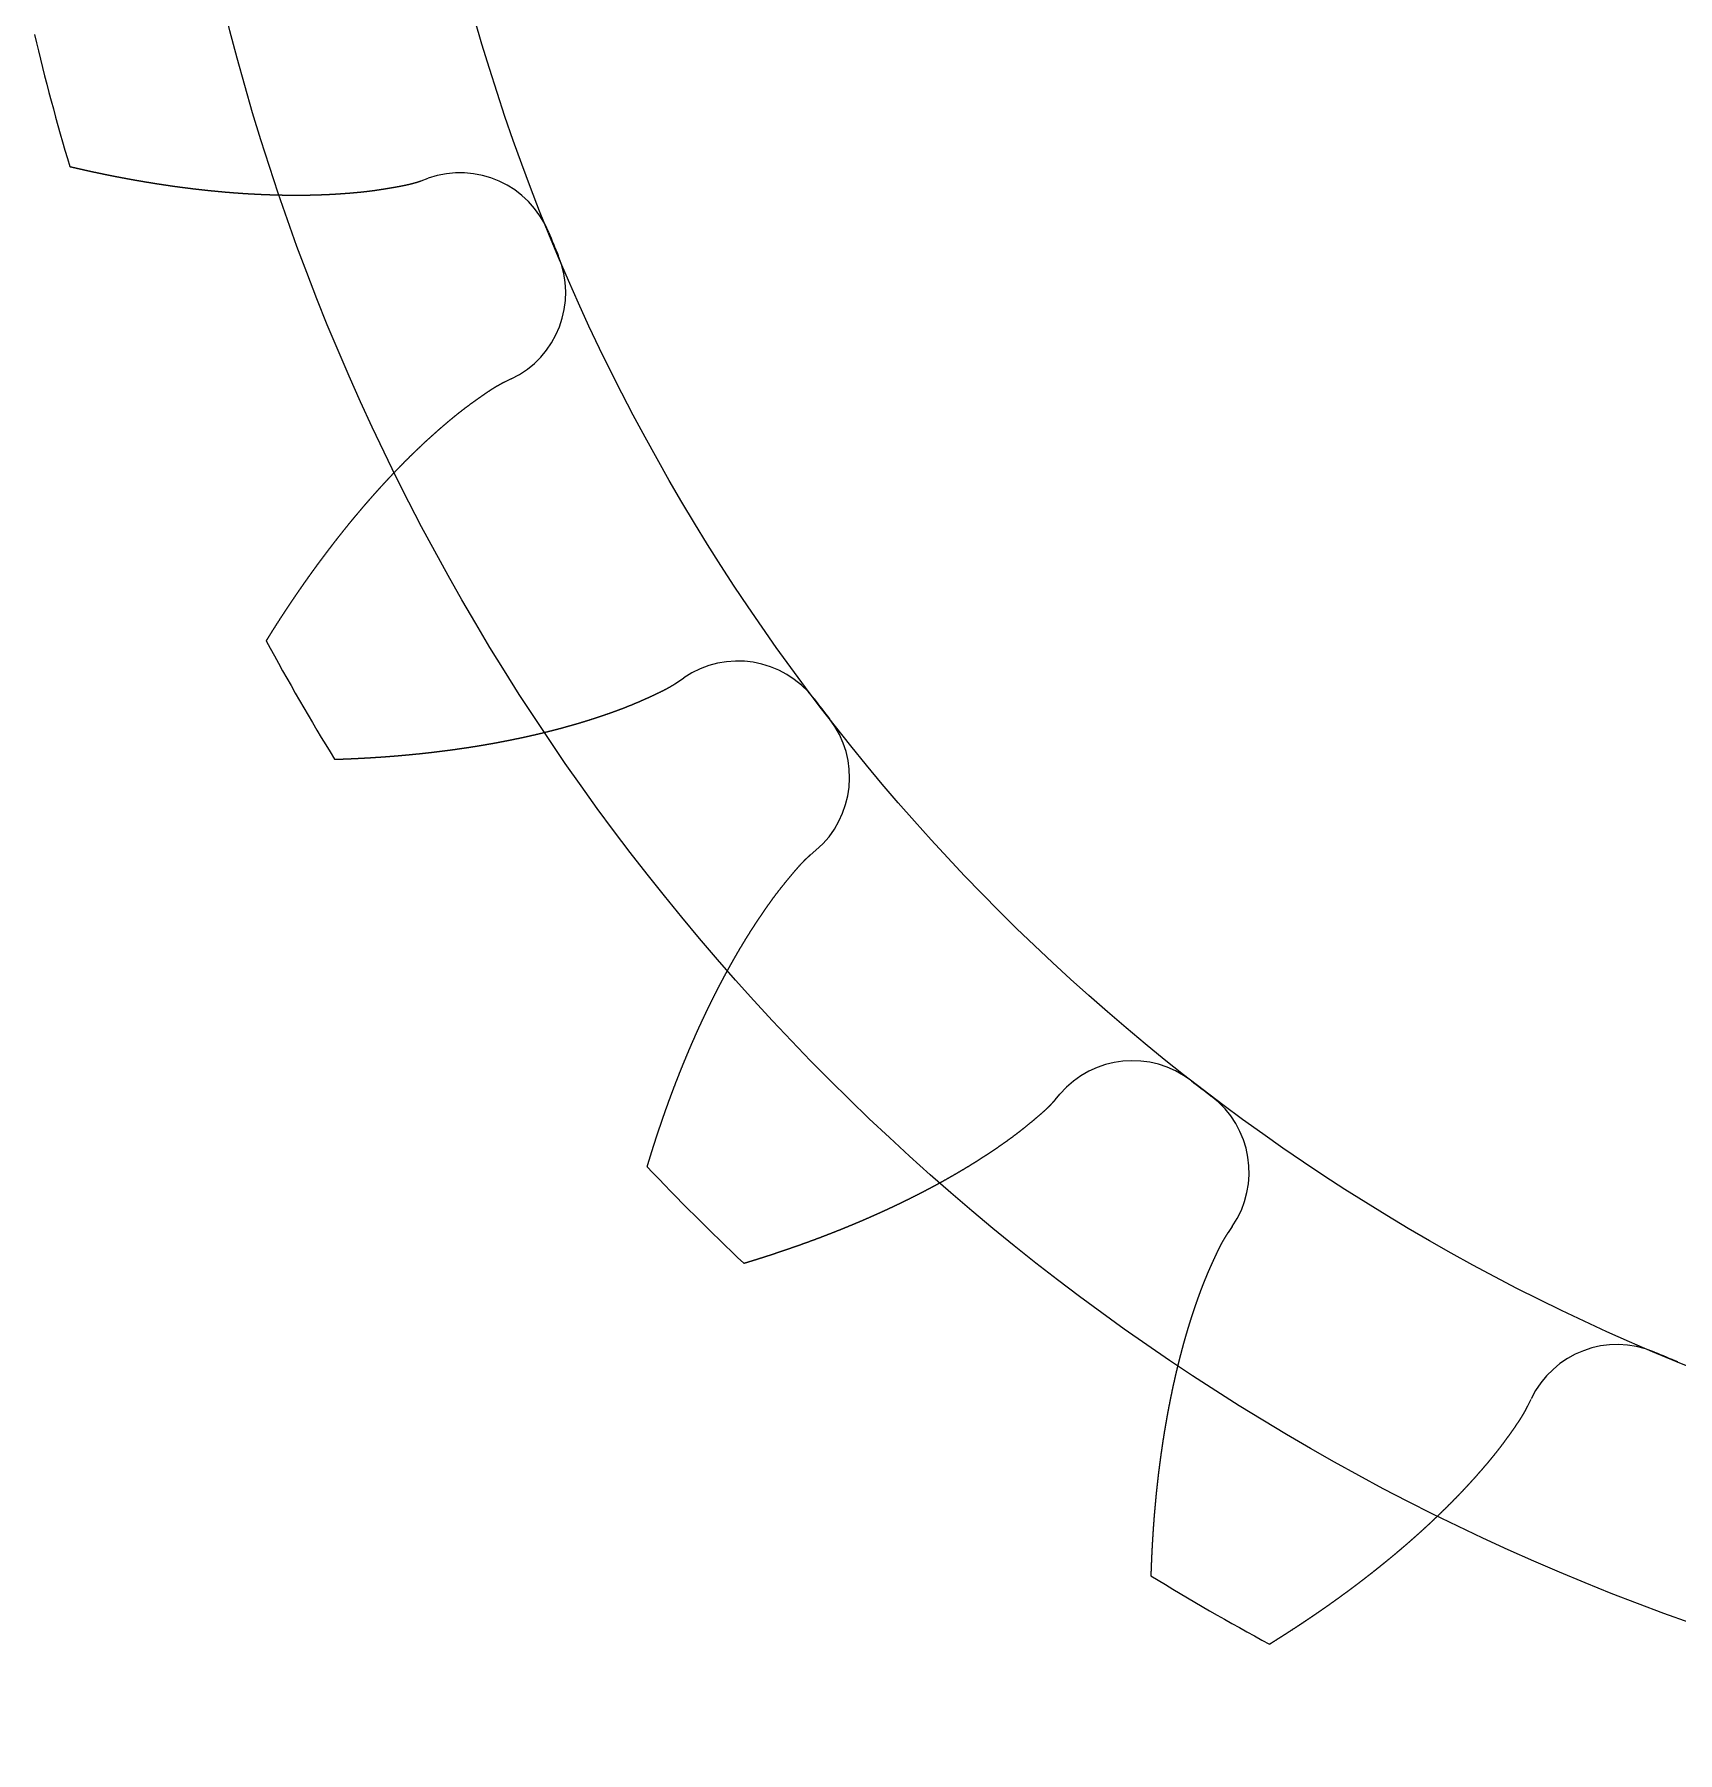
# Model space of a CAD drawing. Header units: millimetres. Extents: x -13 to 13, y -13 to 13.
# Drawn here: x -12.64 to -4.05, y -12 to -3.02 of the extents above; entities that cross this region are included whole.
import ezdxf

# ---------------------------------------------------------------- set-up
doc = ezdxf.new("R2010")
doc.units = ezdxf.units.MM
doc.header["$MEASUREMENT"] = 0
for name, color, linetype in [('aasdasdasd v1_Sketch1', 7, 'Continuous'), ('Spur Gear (24 teeth)_Sketch1', 7, 'Continuous'), ('Spur Gear (24 teeth)_Sketch3', 7, 'Continuous')]:
    doc.layers.add(name, color=color, linetype=linetype)

# ---------------------------------------------------------------- blocks, each defined once
blk = doc.blocks.new('SpurGear(24teeth)')
at = {"layer": 'Spur Gear (24 teeth)_Sketch1'}
blk.add_circle((0, 0), 1.07492, dxfattribs=at)
at = {"layer": 'Spur Gear (24 teeth)_Sketch3'}
blk.add_circle((0, 0), 1.2, dxfattribs=at)
blk = doc.blocks.new('engrenagemv1')
blk.add_blockref('SpurGear(24teeth)', (0, 0))

msp = doc.modelspace()

# ---------------------------------------------------------------- linework, layer by layer
at = {"layer": 'aasdasdasd v1_Sketch1'}
for p, q in [((-10.6227, -3.7834, 12.7), (-10.5859, -3.7704, 12.7)), ((-10.6227, -3.7834, 12.7), (-10.5859, -3.7704, 12.7)), ((-10.1514, -4.8193, 12.7), (-10.1866, -4.8361, 12.7)), ((-10.1514, -4.8193, 12.7), (-10.1866, -4.8361, 12.7)), ((-9.2815, -6.4038, 12.7), (-9.2494, -6.3817, 12.7)), ((-9.2815, -6.4038, 12.7), (-9.2494, -6.3817, 12.7)), ((-8.5582, -7.2825, 12.7), (-8.5878, -7.3078, 12.7)), ((-8.5582, -7.2825, 12.7), (-8.5878, -7.3078, 12.7)), ((-7.3078, -8.5878, 12.7), (-7.2825, -8.5582, 12.7)), ((-7.3078, -8.5878, 12.7), (-7.2825, -8.5582, 12.7)), ((-6.3817, -9.2494, 12.7), (-6.4038, -9.2815, 12.7)), ((-6.3817, -9.2494, 12.7), (-6.4038, -9.2815, 12.7)), ((-4.8361, -10.1866, 12.7), (-4.8193, -10.1514, 12.7)), ((-4.8361, -10.1866, 12.7), (-4.8193, -10.1514, 12.7))]:
    msp.add_line(p, q, dxfattribs=at)
for centre, radius, start, end in [((0, 0, 12.7), 13, 193.42315, 196.57685), ((0, 0, 12.7), 13, 193.42315, 196.57685), ((-10.4189, -4.2416, 12.7), 0.5, 22.15175, 109.5186), ((-10.4189, -4.2416, 12.7), 0.5, 22.15175, 109.5186), ((0, 0, 12.7), 10.7492, 202.15175, 202.84825), ((0, 0, 12.7), 10.7492, 202.15175, 202.84825), ((-10.3665, -4.368, 12.7), 0.5, 295.4814, 22.84825), ((-10.3665, -4.368, 12.7), 0.5, 295.4814, 22.84825), ((0, 0, 12.7), 13, 208.42315, 211.57685), ((0, 0, 12.7), 13, 208.42315, 211.57685), ((-8.966, -6.7937, 12.7), 0.5, 37.15175, 124.5186), ((-8.966, -6.7937, 12.7), 0.5, 37.15175, 124.5186), ((0, 0, 12.7), 10.7492, 217.15175, 217.84825), ((0, 0, 12.7), 10.7492, 217.15175, 217.84825), ((-8.8828, -6.9022, 12.7), 0.5, 310.4814, 37.84825), ((-8.8828, -6.9022, 12.7), 0.5, 310.4814, 37.84825), ((-6.9022, -8.8828, 12.7), 0.5, 52.15175, 139.5186), ((-6.9022, -8.8828, 12.7), 0.5, 52.15175, 139.5186), ((0, 0, 12.7), 10.7492, 232.15175, 232.84825), ((0, 0, 12.7), 10.7492, 232.15175, 232.84825), ((-6.7937, -8.966, 12.7), 0.5, 325.4814, 52.84825), ((-6.7937, -8.966, 12.7), 0.5, 325.4814, 52.84825), ((0, 0, 12.7), 13, 223.42315, 226.57685), ((0, 0, 12.7), 13, 223.42315, 226.57685), ((-4.368, -10.3665, 12.7), 0.5, 67.15175, 154.5186), ((-4.368, -10.3665, 12.7), 0.5, 67.15175, 154.5186), ((0, 0, 12.7), 10.7492, 247.15175, 247.84825), ((0, 0, 12.7), 10.7492, 247.15175, 247.84825), ((0, 0, 12.7), 13, 238.42315, 241.57685), ((0, 0, 12.7), 13, 238.42315, 241.57685)]:
    msp.add_arc(centre, radius, start, end, dxfattribs=at)
for points in [[(-12.4597, -3.7089, 12.7), (-12.4543, -3.7102, 12.7), (-12.4434, -3.7127, 12.7), (-12.4271, -3.7165, 12.7), (-12.4053, -3.7215, 12.7), (-12.3782, -3.7276, 12.7), (-12.351, -3.7336, 12.7), (-12.3239, -3.7394, 12.7), (-12.2968, -3.7451, 12.7), (-12.2696, -3.7507, 12.7), (-12.2426, -3.7561, 12.7), (-12.2155, -3.7614, 12.7), (-12.1884, -3.7666, 12.7), (-12.1614, -3.7717, 12.7), (-12.1343, -3.7766, 12.7), (-12.1073, -3.7814, 12.7), (-12.0803, -3.786, 12.7), (-12.0533, -3.7905, 12.7), (-12.0264, -3.7949, 12.7), (-11.9994, -3.7992, 12.7), (-11.9725, -3.8033, 12.7), (-11.9456, -3.8072, 12.7), (-11.9187, -3.8111, 12.7), (-11.8919, -3.8147, 12.7), (-11.865, -3.8183, 12.7), (-11.8382, -3.8217, 12.7), (-11.8114, -3.825, 12.7), (-11.7846, -3.8281, 12.7), (-11.7579, -3.831, 12.7), (-11.7312, -3.8339, 12.7), (-11.7045, -3.8365, 12.7), (-11.6778, -3.8391, 12.7), (-11.6512, -3.8415, 12.7), (-11.6246, -3.8437, 12.7), (-11.598, -3.8458, 12.7), (-11.5714, -3.8477, 12.7), (-11.5449, -3.8495, 12.7), (-11.5184, -3.8511, 12.7), (-11.492, -3.8525, 12.7), (-11.4656, -3.8538, 12.7), (-11.4392, -3.855, 12.7), (-11.4128, -3.8559, 12.7), (-11.3865, -3.8567, 12.7), (-11.3602, -3.8574, 12.7), (-11.334, -3.8578, 12.7), (-11.3078, -3.8581, 12.7), (-11.2816, -3.8583, 12.7), (-11.2555, -3.8582, 12.7), (-11.2294, -3.858, 12.7), (-11.2034, -3.8576, 12.7), (-11.1774, -3.857, 12.7), (-11.1514, -3.8562, 12.7), (-11.1256, -3.8552, 12.7), (-11.0997, -3.854, 12.7), (-11.0739, -3.8526, 12.7), (-11.0482, -3.851, 12.7), (-11.0225, -3.8492, 12.7), (-10.9969, -3.8473, 12.7), (-10.9713, -3.8451, 12.7), (-10.9458, -3.8427, 12.7), (-10.9204, -3.8401, 12.7), (-10.895, -3.8371, 12.7), (-10.8698, -3.8339, 12.7), (-10.8446, -3.8302, 12.7), (-10.8195, -3.8264, 12.7), (-10.7945, -3.8223, 12.7), (-10.7695, -3.818, 12.7), (-10.7446, -3.8136, 12.7), (-10.7198, -3.809, 12.7), (-10.6951, -3.8039, 12.7), (-10.6706, -3.7981, 12.7), (-10.6513, -3.7928, 12.7), (-10.6369, -3.7883, 12.7), (-10.6274, -3.7851, 12.7), (-10.6227, -3.7834, 12.7)], [(-12.4597, -3.7089, 12.7), (-12.4543, -3.7102, 12.7), (-12.4434, -3.7127, 12.7), (-12.4271, -3.7165, 12.7), (-12.4053, -3.7215, 12.7), (-12.3782, -3.7276, 12.7), (-12.351, -3.7336, 12.7), (-12.3239, -3.7394, 12.7), (-12.2968, -3.7451, 12.7), (-12.2696, -3.7507, 12.7), (-12.2426, -3.7561, 12.7), (-12.2155, -3.7614, 12.7), (-12.1884, -3.7666, 12.7), (-12.1614, -3.7717, 12.7), (-12.1343, -3.7766, 12.7), (-12.1073, -3.7814, 12.7), (-12.0803, -3.786, 12.7), (-12.0533, -3.7905, 12.7), (-12.0264, -3.7949, 12.7), (-11.9994, -3.7992, 12.7), (-11.9725, -3.8033, 12.7), (-11.9456, -3.8072, 12.7), (-11.9187, -3.8111, 12.7), (-11.8919, -3.8147, 12.7), (-11.865, -3.8183, 12.7), (-11.8382, -3.8217, 12.7), (-11.8114, -3.825, 12.7), (-11.7846, -3.8281, 12.7), (-11.7579, -3.831, 12.7), (-11.7312, -3.8339, 12.7), (-11.7045, -3.8365, 12.7), (-11.6778, -3.8391, 12.7), (-11.6512, -3.8415, 12.7), (-11.6246, -3.8437, 12.7), (-11.598, -3.8458, 12.7), (-11.5714, -3.8477, 12.7), (-11.5449, -3.8495, 12.7), (-11.5184, -3.8511, 12.7), (-11.492, -3.8525, 12.7), (-11.4656, -3.8538, 12.7), (-11.4392, -3.855, 12.7), (-11.4128, -3.8559, 12.7), (-11.3865, -3.8567, 12.7), (-11.3602, -3.8574, 12.7), (-11.334, -3.8578, 12.7), (-11.3078, -3.8581, 12.7), (-11.2816, -3.8583, 12.7), (-11.2555, -3.8582, 12.7), (-11.2294, -3.858, 12.7), (-11.2034, -3.8576, 12.7), (-11.1774, -3.857, 12.7), (-11.1514, -3.8562, 12.7), (-11.1256, -3.8552, 12.7), (-11.0997, -3.854, 12.7), (-11.0739, -3.8526, 12.7), (-11.0482, -3.851, 12.7), (-11.0225, -3.8492, 12.7), (-10.9969, -3.8473, 12.7), (-10.9713, -3.8451, 12.7), (-10.9458, -3.8427, 12.7), (-10.9204, -3.8401, 12.7), (-10.895, -3.8371, 12.7), (-10.8698, -3.8339, 12.7), (-10.8446, -3.8302, 12.7), (-10.8195, -3.8264, 12.7), (-10.7945, -3.8223, 12.7), (-10.7695, -3.818, 12.7), (-10.7446, -3.8136, 12.7), (-10.7198, -3.809, 12.7), (-10.6951, -3.8039, 12.7), (-10.6706, -3.7981, 12.7), (-10.6513, -3.7928, 12.7), (-10.6369, -3.7883, 12.7), (-10.6274, -3.7851, 12.7), (-10.6227, -3.7834, 12.7)], [(-10.1866, -4.8361, 12.7), (-10.1912, -4.8383, 12.7), (-10.2002, -4.8427, 12.7), (-10.2135, -4.8497, 12.7), (-10.231, -4.8596, 12.7), (-10.2523, -4.8728, 12.7), (-10.2734, -4.8867, 12.7), (-10.2942, -4.901, 12.7), (-10.315, -4.9155, 12.7), (-10.3356, -4.9301, 12.7), (-10.3562, -4.9449, 12.7), (-10.3767, -4.9599, 12.7), (-10.397, -4.9751, 12.7), (-10.4172, -4.9907, 12.7), (-10.4372, -5.0065, 12.7), (-10.4571, -5.0226, 12.7), (-10.4768, -5.039, 12.7), (-10.4964, -5.0555, 12.7), (-10.5159, -5.0723, 12.7), (-10.5353, -5.0892, 12.7), (-10.5547, -5.1063, 12.7), (-10.5739, -5.1235, 12.7), (-10.593, -5.1409, 12.7), (-10.612, -5.1585, 12.7), (-10.6309, -5.1763, 12.7), (-10.6497, -5.1942, 12.7), (-10.6684, -5.2124, 12.7), (-10.687, -5.2307, 12.7), (-10.7055, -5.2491, 12.7), (-10.7239, -5.2677, 12.7), (-10.7422, -5.2864, 12.7), (-10.7605, -5.3053, 12.7), (-10.7786, -5.3243, 12.7), (-10.7966, -5.3435, 12.7), (-10.8146, -5.3628, 12.7), (-10.8324, -5.3823, 12.7), (-10.8502, -5.4019, 12.7), (-10.8679, -5.4216, 12.7), (-10.8855, -5.4415, 12.7), (-10.903, -5.4615, 12.7), (-10.9204, -5.4817, 12.7), (-10.9377, -5.5019, 12.7), (-10.955, -5.5223, 12.7), (-10.9721, -5.5428, 12.7), (-10.9892, -5.5635, 12.7), (-11.0062, -5.5842, 12.7), (-11.023, -5.6051, 12.7), (-11.0399, -5.6261, 12.7), (-11.0566, -5.6473, 12.7), (-11.0732, -5.6685, 12.7), (-11.0898, -5.6899, 12.7), (-11.1062, -5.7114, 12.7), (-11.1226, -5.733, 12.7), (-11.1389, -5.7547, 12.7), (-11.1552, -5.7765, 12.7), (-11.1713, -5.7985, 12.7), (-11.1873, -5.8205, 12.7), (-11.2033, -5.8427, 12.7), (-11.2192, -5.8649, 12.7), (-11.235, -5.8873, 12.7), (-11.2507, -5.9098, 12.7), (-11.2664, -5.9324, 12.7), (-11.2819, -5.9551, 12.7), (-11.2974, -5.9779, 12.7), (-11.3128, -6.0008, 12.7), (-11.3281, -6.0238, 12.7), (-11.3433, -6.0469, 12.7), (-11.3585, -6.0701, 12.7), (-11.3735, -6.0935, 12.7), (-11.3885, -6.1169, 12.7), (-11.4034, -6.1404, 12.7), (-11.4153, -6.1593, 12.7), (-11.4241, -6.1735, 12.7), (-11.43, -6.183, 12.7), (-11.4329, -6.1877, 12.7)], [(-10.1866, -4.8361, 12.7), (-10.1912, -4.8383, 12.7), (-10.2002, -4.8427, 12.7), (-10.2135, -4.8497, 12.7), (-10.231, -4.8596, 12.7), (-10.2523, -4.8728, 12.7), (-10.2734, -4.8867, 12.7), (-10.2942, -4.901, 12.7), (-10.315, -4.9155, 12.7), (-10.3356, -4.9301, 12.7), (-10.3562, -4.9449, 12.7), (-10.3767, -4.9599, 12.7), (-10.397, -4.9751, 12.7), (-10.4172, -4.9907, 12.7), (-10.4372, -5.0065, 12.7), (-10.4571, -5.0226, 12.7), (-10.4768, -5.039, 12.7), (-10.4964, -5.0555, 12.7), (-10.5159, -5.0723, 12.7), (-10.5353, -5.0892, 12.7), (-10.5547, -5.1063, 12.7), (-10.5739, -5.1235, 12.7), (-10.593, -5.1409, 12.7), (-10.612, -5.1585, 12.7), (-10.6309, -5.1763, 12.7), (-10.6497, -5.1942, 12.7), (-10.6684, -5.2124, 12.7), (-10.687, -5.2307, 12.7), (-10.7055, -5.2491, 12.7), (-10.7239, -5.2677, 12.7), (-10.7422, -5.2864, 12.7), (-10.7605, -5.3053, 12.7), (-10.7786, -5.3243, 12.7), (-10.7966, -5.3435, 12.7), (-10.8146, -5.3628, 12.7), (-10.8324, -5.3823, 12.7), (-10.8502, -5.4019, 12.7), (-10.8679, -5.4216, 12.7), (-10.8855, -5.4415, 12.7), (-10.903, -5.4615, 12.7), (-10.9204, -5.4817, 12.7), (-10.9377, -5.5019, 12.7), (-10.955, -5.5223, 12.7), (-10.9721, -5.5428, 12.7), (-10.9892, -5.5635, 12.7), (-11.0062, -5.5842, 12.7), (-11.023, -5.6051, 12.7), (-11.0399, -5.6261, 12.7), (-11.0566, -5.6473, 12.7), (-11.0732, -5.6685, 12.7), (-11.0898, -5.6899, 12.7), (-11.1062, -5.7114, 12.7), (-11.1226, -5.733, 12.7), (-11.1389, -5.7547, 12.7), (-11.1552, -5.7765, 12.7), (-11.1713, -5.7985, 12.7), (-11.1873, -5.8205, 12.7), (-11.2033, -5.8427, 12.7), (-11.2192, -5.8649, 12.7), (-11.235, -5.8873, 12.7), (-11.2507, -5.9098, 12.7), (-11.2664, -5.9324, 12.7), (-11.2819, -5.9551, 12.7), (-11.2974, -5.9779, 12.7), (-11.3128, -6.0008, 12.7), (-11.3281, -6.0238, 12.7), (-11.3433, -6.0469, 12.7), (-11.3585, -6.0701, 12.7), (-11.3735, -6.0935, 12.7), (-11.3885, -6.1169, 12.7), (-11.4034, -6.1404, 12.7), (-11.4153, -6.1593, 12.7), (-11.4241, -6.1735, 12.7), (-11.43, -6.183, 12.7), (-11.4329, -6.1877, 12.7)], [(-11.0752, -6.8073, 12.7), (-11.0696, -6.8072, 12.7), (-11.0585, -6.8068, 12.7), (-11.0417, -6.8063, 12.7), (-11.0194, -6.8054, 12.7), (-10.9916, -6.8043, 12.7), (-10.9638, -6.803, 12.7), (-10.9361, -6.8016, 12.7), (-10.9085, -6.8001, 12.7), (-10.8808, -6.7985, 12.7), (-10.8532, -6.7967, 12.7), (-10.8257, -6.7949, 12.7), (-10.7982, -6.7929, 12.7), (-10.7708, -6.7908, 12.7), (-10.7434, -6.7885, 12.7), (-10.7161, -6.7861, 12.7), (-10.6888, -6.7836, 12.7), (-10.6616, -6.781, 12.7), (-10.6344, -6.7783, 12.7), (-10.6073, -6.7754, 12.7), (-10.5802, -6.7724, 12.7), (-10.5532, -6.7693, 12.7), (-10.5262, -6.766, 12.7), (-10.4993, -6.7626, 12.7), (-10.4725, -6.7591, 12.7), (-10.4457, -6.7554, 12.7), (-10.419, -6.7516, 12.7), (-10.3923, -6.7477, 12.7), (-10.3657, -6.7437, 12.7), (-10.3392, -6.7395, 12.7), (-10.3127, -6.7352, 12.7), (-10.2863, -6.7307, 12.7), (-10.2599, -6.7261, 12.7), (-10.2337, -6.7214, 12.7), (-10.2074, -6.7165, 12.7), (-10.1813, -6.7115, 12.7), (-10.1552, -6.7063, 12.7), (-10.1292, -6.701, 12.7), (-10.1033, -6.6956, 12.7), (-10.0774, -6.69, 12.7), (-10.0516, -6.6843, 12.7), (-10.0259, -6.6784, 12.7), (-10.0003, -6.6724, 12.7), (-9.9748, -6.6662, 12.7), (-9.9493, -6.6598, 12.7), (-9.9239, -6.6533, 12.7), (-9.8986, -6.6467, 12.7), (-9.8734, -6.6399, 12.7), (-9.8483, -6.6329, 12.7), (-9.8232, -6.6258, 12.7), (-9.7983, -6.6185, 12.7), (-9.7734, -6.611, 12.7), (-9.7487, -6.6034, 12.7), (-9.724, -6.5955, 12.7), (-9.6995, -6.5875, 12.7), (-9.675, -6.5793, 12.7), (-9.6507, -6.5709, 12.7), (-9.6264, -6.5624, 12.7), (-9.6023, -6.5537, 12.7), (-9.5783, -6.5448, 12.7), (-9.5544, -6.5356, 12.7), (-9.5307, -6.5262, 12.7), (-9.5071, -6.5165, 12.7), (-9.4837, -6.5065, 12.7), (-9.4605, -6.4963, 12.7), (-9.4374, -6.4859, 12.7), (-9.4144, -6.4753, 12.7), (-9.3915, -6.4646, 12.7), (-9.3687, -6.4537, 12.7), (-9.3462, -6.4424, 12.7), (-9.324, -6.4305, 12.7), (-9.3067, -6.4203, 12.7), (-9.294, -6.4123, 12.7), (-9.2856, -6.4067, 12.7), (-9.2815, -6.4038, 12.7)], [(-11.0752, -6.8073, 12.7), (-11.0696, -6.8072, 12.7), (-11.0585, -6.8068, 12.7), (-11.0417, -6.8063, 12.7), (-11.0194, -6.8054, 12.7), (-10.9916, -6.8043, 12.7), (-10.9638, -6.803, 12.7), (-10.9361, -6.8016, 12.7), (-10.9085, -6.8001, 12.7), (-10.8808, -6.7985, 12.7), (-10.8532, -6.7967, 12.7), (-10.8257, -6.7949, 12.7), (-10.7982, -6.7929, 12.7), (-10.7708, -6.7908, 12.7), (-10.7434, -6.7885, 12.7), (-10.7161, -6.7861, 12.7), (-10.6888, -6.7836, 12.7), (-10.6616, -6.781, 12.7), (-10.6344, -6.7783, 12.7), (-10.6073, -6.7754, 12.7), (-10.5802, -6.7724, 12.7), (-10.5532, -6.7693, 12.7), (-10.5262, -6.766, 12.7), (-10.4993, -6.7626, 12.7), (-10.4725, -6.7591, 12.7), (-10.4457, -6.7554, 12.7), (-10.419, -6.7516, 12.7), (-10.3923, -6.7477, 12.7), (-10.3657, -6.7437, 12.7), (-10.3392, -6.7395, 12.7), (-10.3127, -6.7352, 12.7), (-10.2863, -6.7307, 12.7), (-10.2599, -6.7261, 12.7), (-10.2337, -6.7214, 12.7), (-10.2074, -6.7165, 12.7), (-10.1813, -6.7115, 12.7), (-10.1552, -6.7063, 12.7), (-10.1292, -6.701, 12.7), (-10.1033, -6.6956, 12.7), (-10.0774, -6.69, 12.7), (-10.0516, -6.6843, 12.7), (-10.0259, -6.6784, 12.7), (-10.0003, -6.6724, 12.7), (-9.9748, -6.6662, 12.7), (-9.9493, -6.6598, 12.7), (-9.9239, -6.6533, 12.7), (-9.8986, -6.6467, 12.7), (-9.8734, -6.6399, 12.7), (-9.8483, -6.6329, 12.7), (-9.8232, -6.6258, 12.7), (-9.7983, -6.6185, 12.7), (-9.7734, -6.611, 12.7), (-9.7487, -6.6034, 12.7), (-9.724, -6.5955, 12.7), (-9.6995, -6.5875, 12.7), (-9.675, -6.5793, 12.7), (-9.6507, -6.5709, 12.7), (-9.6264, -6.5624, 12.7), (-9.6023, -6.5537, 12.7), (-9.5783, -6.5448, 12.7), (-9.5544, -6.5356, 12.7), (-9.5307, -6.5262, 12.7), (-9.5071, -6.5165, 12.7), (-9.4837, -6.5065, 12.7), (-9.4605, -6.4963, 12.7), (-9.4374, -6.4859, 12.7), (-9.4144, -6.4753, 12.7), (-9.3915, -6.4646, 12.7), (-9.3687, -6.4537, 12.7), (-9.3462, -6.4424, 12.7), (-9.324, -6.4305, 12.7), (-9.3067, -6.4203, 12.7), (-9.294, -6.4123, 12.7), (-9.2856, -6.4067, 12.7), (-9.2815, -6.4038, 12.7)], [(-8.5878, -7.3078, 12.7), (-8.5917, -7.3111, 12.7), (-8.5992, -7.3177, 12.7), (-8.6103, -7.3279, 12.7), (-8.6246, -7.342, 12.7), (-8.6418, -7.3603, 12.7), (-8.6586, -7.3791, 12.7), (-8.675, -7.3983, 12.7), (-8.6913, -7.4177, 12.7), (-8.7074, -7.4372, 12.7), (-8.7235, -7.4568, 12.7), (-8.7394, -7.4766, 12.7), (-8.7551, -7.4966, 12.7), (-8.7706, -7.5168, 12.7), (-8.7858, -7.5373, 12.7), (-8.8008, -7.558, 12.7), (-8.8156, -7.5789, 12.7), (-8.8303, -7.6, 12.7), (-8.8448, -7.6212, 12.7), (-8.8592, -7.6425, 12.7), (-8.8734, -7.664, 12.7), (-8.8875, -7.6856, 12.7), (-8.9015, -7.7074, 12.7), (-8.9153, -7.7293, 12.7), (-8.929, -7.7514, 12.7), (-8.9425, -7.7736, 12.7), (-8.9558, -7.796, 12.7), (-8.9691, -7.8184, 12.7), (-8.9822, -7.841, 12.7), (-8.9951, -7.8638, 12.7), (-9.008, -7.8866, 12.7), (-9.0207, -7.9096, 12.7), (-9.0333, -7.9326, 12.7), (-9.0457, -7.9558, 12.7), (-9.0581, -7.9791, 12.7), (-9.0703, -8.0025, 12.7), (-9.0824, -8.0261, 12.7), (-9.0943, -8.0497, 12.7), (-9.1062, -8.0735, 12.7), (-9.1179, -8.0973, 12.7), (-9.1295, -8.1213, 12.7), (-9.141, -8.1453, 12.7), (-9.1524, -8.1695, 12.7), (-9.1637, -8.1938, 12.7), (-9.1748, -8.2181, 12.7), (-9.1858, -8.2426, 12.7), (-9.1967, -8.2671, 12.7), (-9.2075, -8.2918, 12.7), (-9.2182, -8.3165, 12.7), (-9.2288, -8.3413, 12.7), (-9.2392, -8.3663, 12.7), (-9.2496, -8.3913, 12.7), (-9.2598, -8.4164, 12.7), (-9.27, -8.4416, 12.7), (-9.28, -8.4669, 12.7), (-9.2899, -8.4922, 12.7), (-9.2997, -8.5177, 12.7), (-9.3094, -8.5432, 12.7), (-9.319, -8.5688, 12.7), (-9.3284, -8.5945, 12.7), (-9.3378, -8.6203, 12.7), (-9.347, -8.6462, 12.7), (-9.3562, -8.6722, 12.7), (-9.3652, -8.6982, 12.7), (-9.3742, -8.7243, 12.7), (-9.383, -8.7505, 12.7), (-9.3917, -8.7768, 12.7), (-9.4004, -8.8031, 12.7), (-9.4089, -8.8295, 12.7), (-9.4173, -8.856, 12.7), (-9.4256, -8.8826, 12.7), (-9.4321, -8.9039, 12.7), (-9.437, -8.9199, 12.7), (-9.4403, -8.9306, 12.7), (-9.4419, -8.936, 12.7)], [(-8.5878, -7.3078, 12.7), (-8.5917, -7.3111, 12.7), (-8.5992, -7.3177, 12.7), (-8.6103, -7.3279, 12.7), (-8.6246, -7.342, 12.7), (-8.6418, -7.3603, 12.7), (-8.6586, -7.3791, 12.7), (-8.675, -7.3983, 12.7), (-8.6913, -7.4177, 12.7), (-8.7074, -7.4372, 12.7), (-8.7235, -7.4568, 12.7), (-8.7394, -7.4766, 12.7), (-8.7551, -7.4966, 12.7), (-8.7706, -7.5168, 12.7), (-8.7858, -7.5373, 12.7), (-8.8008, -7.558, 12.7), (-8.8156, -7.5789, 12.7), (-8.8303, -7.6, 12.7), (-8.8448, -7.6212, 12.7), (-8.8592, -7.6425, 12.7), (-8.8734, -7.664, 12.7), (-8.8875, -7.6856, 12.7), (-8.9015, -7.7074, 12.7), (-8.9153, -7.7293, 12.7), (-8.929, -7.7514, 12.7), (-8.9425, -7.7736, 12.7), (-8.9558, -7.796, 12.7), (-8.9691, -7.8184, 12.7), (-8.9822, -7.841, 12.7), (-8.9951, -7.8638, 12.7), (-9.008, -7.8866, 12.7), (-9.0207, -7.9096, 12.7), (-9.0333, -7.9326, 12.7), (-9.0457, -7.9558, 12.7), (-9.0581, -7.9791, 12.7), (-9.0703, -8.0025, 12.7), (-9.0824, -8.0261, 12.7), (-9.0943, -8.0497, 12.7), (-9.1062, -8.0735, 12.7), (-9.1179, -8.0973, 12.7), (-9.1295, -8.1213, 12.7), (-9.141, -8.1453, 12.7), (-9.1524, -8.1695, 12.7), (-9.1637, -8.1938, 12.7), (-9.1748, -8.2181, 12.7), (-9.1858, -8.2426, 12.7), (-9.1967, -8.2671, 12.7), (-9.2075, -8.2918, 12.7), (-9.2182, -8.3165, 12.7), (-9.2288, -8.3413, 12.7), (-9.2392, -8.3663, 12.7), (-9.2496, -8.3913, 12.7), (-9.2598, -8.4164, 12.7), (-9.27, -8.4416, 12.7), (-9.28, -8.4669, 12.7), (-9.2899, -8.4922, 12.7), (-9.2997, -8.5177, 12.7), (-9.3094, -8.5432, 12.7), (-9.319, -8.5688, 12.7), (-9.3284, -8.5945, 12.7), (-9.3378, -8.6203, 12.7), (-9.347, -8.6462, 12.7), (-9.3562, -8.6722, 12.7), (-9.3652, -8.6982, 12.7), (-9.3742, -8.7243, 12.7), (-9.383, -8.7505, 12.7), (-9.3917, -8.7768, 12.7), (-9.4004, -8.8031, 12.7), (-9.4089, -8.8295, 12.7), (-9.4173, -8.856, 12.7), (-9.4256, -8.8826, 12.7), (-9.4321, -8.9039, 12.7), (-9.437, -8.9199, 12.7), (-9.4403, -8.9306, 12.7), (-9.4419, -8.936, 12.7)], [(-8.936, -9.4419, 12.7), (-8.9306, -9.4403, 12.7), (-8.9199, -9.437, 12.7), (-8.9039, -9.4321, 12.7), (-8.8826, -9.4256, 12.7), (-8.856, -9.4173, 12.7), (-8.8295, -9.4089, 12.7), (-8.8031, -9.4004, 12.7), (-8.7768, -9.3917, 12.7), (-8.7505, -9.383, 12.7), (-8.7243, -9.3742, 12.7), (-8.6982, -9.3652, 12.7), (-8.6722, -9.3562, 12.7), (-8.6462, -9.347, 12.7), (-8.6203, -9.3378, 12.7), (-8.5945, -9.3284, 12.7), (-8.5688, -9.319, 12.7), (-8.5432, -9.3094, 12.7), (-8.5177, -9.2997, 12.7), (-8.4922, -9.2899, 12.7), (-8.4669, -9.28, 12.7), (-8.4416, -9.27, 12.7), (-8.4164, -9.2598, 12.7), (-8.3913, -9.2496, 12.7), (-8.3663, -9.2392, 12.7), (-8.3413, -9.2288, 12.7), (-8.3165, -9.2182, 12.7), (-8.2918, -9.2075, 12.7), (-8.2671, -9.1967, 12.7), (-8.2426, -9.1858, 12.7), (-8.2181, -9.1748, 12.7), (-8.1938, -9.1637, 12.7), (-8.1695, -9.1524, 12.7), (-8.1453, -9.141, 12.7), (-8.1213, -9.1295, 12.7), (-8.0973, -9.1179, 12.7), (-8.0735, -9.1062, 12.7), (-8.0497, -9.0943, 12.7), (-8.0261, -9.0824, 12.7), (-8.0025, -9.0703, 12.7), (-7.9791, -9.0581, 12.7), (-7.9558, -9.0457, 12.7), (-7.9326, -9.0333, 12.7), (-7.9096, -9.0207, 12.7), (-7.8866, -9.008, 12.7), (-7.8638, -8.9951, 12.7), (-7.841, -8.9822, 12.7), (-7.8184, -8.9691, 12.7), (-7.796, -8.9558, 12.7), (-7.7736, -8.9425, 12.7), (-7.7514, -8.929, 12.7), (-7.7293, -8.9153, 12.7), (-7.7074, -8.9015, 12.7), (-7.6856, -8.8875, 12.7), (-7.664, -8.8734, 12.7), (-7.6425, -8.8592, 12.7), (-7.6212, -8.8448, 12.7), (-7.6, -8.8303, 12.7), (-7.5789, -8.8156, 12.7), (-7.558, -8.8008, 12.7), (-7.5373, -8.7858, 12.7), (-7.5168, -8.7706, 12.7), (-7.4966, -8.7551, 12.7), (-7.4766, -8.7394, 12.7), (-7.4568, -8.7235, 12.7), (-7.4372, -8.7074, 12.7), (-7.4177, -8.6913, 12.7), (-7.3983, -8.675, 12.7), (-7.3791, -8.6586, 12.7), (-7.3603, -8.6418, 12.7), (-7.342, -8.6246, 12.7), (-7.3279, -8.6103, 12.7), (-7.3177, -8.5992, 12.7), (-7.3111, -8.5917, 12.7), (-7.3078, -8.5878, 12.7)], [(-8.936, -9.4419, 12.7), (-8.9306, -9.4403, 12.7), (-8.9199, -9.437, 12.7), (-8.9039, -9.4321, 12.7), (-8.8826, -9.4256, 12.7), (-8.856, -9.4173, 12.7), (-8.8295, -9.4089, 12.7), (-8.8031, -9.4004, 12.7), (-8.7768, -9.3917, 12.7), (-8.7505, -9.383, 12.7), (-8.7243, -9.3742, 12.7), (-8.6982, -9.3652, 12.7), (-8.6722, -9.3562, 12.7), (-8.6462, -9.347, 12.7), (-8.6203, -9.3378, 12.7), (-8.5945, -9.3284, 12.7), (-8.5688, -9.319, 12.7), (-8.5432, -9.3094, 12.7), (-8.5177, -9.2997, 12.7), (-8.4922, -9.2899, 12.7), (-8.4669, -9.28, 12.7), (-8.4416, -9.27, 12.7), (-8.4164, -9.2598, 12.7), (-8.3913, -9.2496, 12.7), (-8.3663, -9.2392, 12.7), (-8.3413, -9.2288, 12.7), (-8.3165, -9.2182, 12.7), (-8.2918, -9.2075, 12.7), (-8.2671, -9.1967, 12.7), (-8.2426, -9.1858, 12.7), (-8.2181, -9.1748, 12.7), (-8.1938, -9.1637, 12.7), (-8.1695, -9.1524, 12.7), (-8.1453, -9.141, 12.7), (-8.1213, -9.1295, 12.7), (-8.0973, -9.1179, 12.7), (-8.0735, -9.1062, 12.7), (-8.0497, -9.0943, 12.7), (-8.0261, -9.0824, 12.7), (-8.0025, -9.0703, 12.7), (-7.9791, -9.0581, 12.7), (-7.9558, -9.0457, 12.7), (-7.9326, -9.0333, 12.7), (-7.9096, -9.0207, 12.7), (-7.8866, -9.008, 12.7), (-7.8638, -8.9951, 12.7), (-7.841, -8.9822, 12.7), (-7.8184, -8.9691, 12.7), (-7.796, -8.9558, 12.7), (-7.7736, -8.9425, 12.7), (-7.7514, -8.929, 12.7), (-7.7293, -8.9153, 12.7), (-7.7074, -8.9015, 12.7), (-7.6856, -8.8875, 12.7), (-7.664, -8.8734, 12.7), (-7.6425, -8.8592, 12.7), (-7.6212, -8.8448, 12.7), (-7.6, -8.8303, 12.7), (-7.5789, -8.8156, 12.7), (-7.558, -8.8008, 12.7), (-7.5373, -8.7858, 12.7), (-7.5168, -8.7706, 12.7), (-7.4966, -8.7551, 12.7), (-7.4766, -8.7394, 12.7), (-7.4568, -8.7235, 12.7), (-7.4372, -8.7074, 12.7), (-7.4177, -8.6913, 12.7), (-7.3983, -8.675, 12.7), (-7.3791, -8.6586, 12.7), (-7.3603, -8.6418, 12.7), (-7.342, -8.6246, 12.7), (-7.3279, -8.6103, 12.7), (-7.3177, -8.5992, 12.7), (-7.3111, -8.5917, 12.7), (-7.3078, -8.5878, 12.7)], [(-6.4038, -9.2815, 12.7), (-6.4067, -9.2856, 12.7), (-6.4123, -9.294, 12.7), (-6.4203, -9.3067, 12.7), (-6.4305, -9.324, 12.7), (-6.4424, -9.3462, 12.7), (-6.4537, -9.3687, 12.7), (-6.4646, -9.3915, 12.7), (-6.4753, -9.4144, 12.7), (-6.4859, -9.4374, 12.7), (-6.4963, -9.4605, 12.7), (-6.5065, -9.4837, 12.7), (-6.5165, -9.5071, 12.7), (-6.5262, -9.5307, 12.7), (-6.5356, -9.5544, 12.7), (-6.5448, -9.5783, 12.7), (-6.5537, -9.6023, 12.7), (-6.5624, -9.6264, 12.7), (-6.5709, -9.6507, 12.7), (-6.5793, -9.675, 12.7), (-6.5875, -9.6995, 12.7), (-6.5955, -9.724, 12.7), (-6.6034, -9.7487, 12.7), (-6.611, -9.7734, 12.7), (-6.6185, -9.7983, 12.7), (-6.6258, -9.8232, 12.7), (-6.6329, -9.8483, 12.7), (-6.6399, -9.8734, 12.7), (-6.6467, -9.8986, 12.7), (-6.6533, -9.9239, 12.7), (-6.6598, -9.9493, 12.7), (-6.6662, -9.9748, 12.7), (-6.6724, -10.0003, 12.7), (-6.6784, -10.0259, 12.7), (-6.6843, -10.0516, 12.7), (-6.69, -10.0774, 12.7), (-6.6956, -10.1033, 12.7), (-6.701, -10.1292, 12.7), (-6.7063, -10.1552, 12.7), (-6.7115, -10.1813, 12.7), (-6.7165, -10.2074, 12.7), (-6.7214, -10.2337, 12.7), (-6.7261, -10.2599, 12.7), (-6.7307, -10.2863, 12.7), (-6.7352, -10.3127, 12.7), (-6.7395, -10.3392, 12.7), (-6.7437, -10.3657, 12.7), (-6.7477, -10.3923, 12.7), (-6.7516, -10.419, 12.7), (-6.7554, -10.4457, 12.7), (-6.7591, -10.4725, 12.7), (-6.7626, -10.4993, 12.7), (-6.766, -10.5262, 12.7), (-6.7693, -10.5532, 12.7), (-6.7724, -10.5802, 12.7), (-6.7754, -10.6073, 12.7), (-6.7783, -10.6344, 12.7), (-6.781, -10.6616, 12.7), (-6.7836, -10.6888, 12.7), (-6.7861, -10.7161, 12.7), (-6.7885, -10.7434, 12.7), (-6.7908, -10.7708, 12.7), (-6.7929, -10.7982, 12.7), (-6.7949, -10.8257, 12.7), (-6.7967, -10.8532, 12.7), (-6.7985, -10.8808, 12.7), (-6.8001, -10.9085, 12.7), (-6.8016, -10.9361, 12.7), (-6.803, -10.9638, 12.7), (-6.8043, -10.9916, 12.7), (-6.8054, -11.0194, 12.7), (-6.8063, -11.0417, 12.7), (-6.8068, -11.0585, 12.7), (-6.8072, -11.0696, 12.7), (-6.8073, -11.0752, 12.7)], [(-6.4038, -9.2815, 12.7), (-6.4067, -9.2856, 12.7), (-6.4123, -9.294, 12.7), (-6.4203, -9.3067, 12.7), (-6.4305, -9.324, 12.7), (-6.4424, -9.3462, 12.7), (-6.4537, -9.3687, 12.7), (-6.4646, -9.3915, 12.7), (-6.4753, -9.4144, 12.7), (-6.4859, -9.4374, 12.7), (-6.4963, -9.4605, 12.7), (-6.5065, -9.4837, 12.7), (-6.5165, -9.5071, 12.7), (-6.5262, -9.5307, 12.7), (-6.5356, -9.5544, 12.7), (-6.5448, -9.5783, 12.7), (-6.5537, -9.6023, 12.7), (-6.5624, -9.6264, 12.7), (-6.5709, -9.6507, 12.7), (-6.5793, -9.675, 12.7), (-6.5875, -9.6995, 12.7), (-6.5955, -9.724, 12.7), (-6.6034, -9.7487, 12.7), (-6.611, -9.7734, 12.7), (-6.6185, -9.7983, 12.7), (-6.6258, -9.8232, 12.7), (-6.6329, -9.8483, 12.7), (-6.6399, -9.8734, 12.7), (-6.6467, -9.8986, 12.7), (-6.6533, -9.9239, 12.7), (-6.6598, -9.9493, 12.7), (-6.6662, -9.9748, 12.7), (-6.6724, -10.0003, 12.7), (-6.6784, -10.0259, 12.7), (-6.6843, -10.0516, 12.7), (-6.69, -10.0774, 12.7), (-6.6956, -10.1033, 12.7), (-6.701, -10.1292, 12.7), (-6.7063, -10.1552, 12.7), (-6.7115, -10.1813, 12.7), (-6.7165, -10.2074, 12.7), (-6.7214, -10.2337, 12.7), (-6.7261, -10.2599, 12.7), (-6.7307, -10.2863, 12.7), (-6.7352, -10.3127, 12.7), (-6.7395, -10.3392, 12.7), (-6.7437, -10.3657, 12.7), (-6.7477, -10.3923, 12.7), (-6.7516, -10.419, 12.7), (-6.7554, -10.4457, 12.7), (-6.7591, -10.4725, 12.7), (-6.7626, -10.4993, 12.7), (-6.766, -10.5262, 12.7), (-6.7693, -10.5532, 12.7), (-6.7724, -10.5802, 12.7), (-6.7754, -10.6073, 12.7), (-6.7783, -10.6344, 12.7), (-6.781, -10.6616, 12.7), (-6.7836, -10.6888, 12.7), (-6.7861, -10.7161, 12.7), (-6.7885, -10.7434, 12.7), (-6.7908, -10.7708, 12.7), (-6.7929, -10.7982, 12.7), (-6.7949, -10.8257, 12.7), (-6.7967, -10.8532, 12.7), (-6.7985, -10.8808, 12.7), (-6.8001, -10.9085, 12.7), (-6.8016, -10.9361, 12.7), (-6.803, -10.9638, 12.7), (-6.8043, -10.9916, 12.7), (-6.8054, -11.0194, 12.7), (-6.8063, -11.0417, 12.7), (-6.8068, -11.0585, 12.7), (-6.8072, -11.0696, 12.7), (-6.8073, -11.0752, 12.7)], [(-6.1877, -11.4329, 12.7), (-6.183, -11.43, 12.7), (-6.1735, -11.4241, 12.7), (-6.1593, -11.4153, 12.7), (-6.1404, -11.4034, 12.7), (-6.1169, -11.3885, 12.7), (-6.0935, -11.3735, 12.7), (-6.0701, -11.3585, 12.7), (-6.0469, -11.3433, 12.7), (-6.0238, -11.3281, 12.7), (-6.0008, -11.3128, 12.7), (-5.9779, -11.2974, 12.7), (-5.9551, -11.2819, 12.7), (-5.9324, -11.2664, 12.7), (-5.9098, -11.2507, 12.7), (-5.8873, -11.235, 12.7), (-5.8649, -11.2192, 12.7), (-5.8427, -11.2033, 12.7), (-5.8205, -11.1873, 12.7), (-5.7985, -11.1713, 12.7), (-5.7765, -11.1552, 12.7), (-5.7547, -11.1389, 12.7), (-5.733, -11.1226, 12.7), (-5.7114, -11.1062, 12.7), (-5.6899, -11.0898, 12.7), (-5.6685, -11.0732, 12.7), (-5.6473, -11.0566, 12.7), (-5.6261, -11.0399, 12.7), (-5.6051, -11.023, 12.7), (-5.5842, -11.0062, 12.7), (-5.5635, -10.9892, 12.7), (-5.5428, -10.9721, 12.7), (-5.5223, -10.955, 12.7), (-5.5019, -10.9377, 12.7), (-5.4817, -10.9204, 12.7), (-5.4615, -10.903, 12.7), (-5.4415, -10.8855, 12.7), (-5.4216, -10.8679, 12.7), (-5.4019, -10.8502, 12.7), (-5.3823, -10.8324, 12.7), (-5.3628, -10.8146, 12.7), (-5.3435, -10.7966, 12.7), (-5.3243, -10.7786, 12.7), (-5.3053, -10.7605, 12.7), (-5.2864, -10.7422, 12.7), (-5.2677, -10.7239, 12.7), (-5.2491, -10.7055, 12.7), (-5.2307, -10.687, 12.7), (-5.2124, -10.6684, 12.7), (-5.1942, -10.6497, 12.7), (-5.1763, -10.6309, 12.7), (-5.1585, -10.612, 12.7), (-5.1409, -10.593, 12.7), (-5.1235, -10.5739, 12.7), (-5.1063, -10.5547, 12.7), (-5.0892, -10.5353, 12.7), (-5.0723, -10.5159, 12.7), (-5.0555, -10.4964, 12.7), (-5.039, -10.4768, 12.7), (-5.0226, -10.4571, 12.7), (-5.0065, -10.4372, 12.7), (-4.9907, -10.4172, 12.7), (-4.9751, -10.397, 12.7), (-4.9599, -10.3767, 12.7), (-4.9449, -10.3562, 12.7), (-4.9301, -10.3356, 12.7), (-4.9155, -10.315, 12.7), (-4.901, -10.2942, 12.7), (-4.8867, -10.2734, 12.7), (-4.8728, -10.2523, 12.7), (-4.8596, -10.231, 12.7), (-4.8497, -10.2135, 12.7), (-4.8427, -10.2002, 12.7), (-4.8383, -10.1912, 12.7), (-4.8361, -10.1866, 12.7)], [(-6.1877, -11.4329, 12.7), (-6.183, -11.43, 12.7), (-6.1735, -11.4241, 12.7), (-6.1593, -11.4153, 12.7), (-6.1404, -11.4034, 12.7), (-6.1169, -11.3885, 12.7), (-6.0935, -11.3735, 12.7), (-6.0701, -11.3585, 12.7), (-6.0469, -11.3433, 12.7), (-6.0238, -11.3281, 12.7), (-6.0008, -11.3128, 12.7), (-5.9779, -11.2974, 12.7), (-5.9551, -11.2819, 12.7), (-5.9324, -11.2664, 12.7), (-5.9098, -11.2507, 12.7), (-5.8873, -11.235, 12.7), (-5.8649, -11.2192, 12.7), (-5.8427, -11.2033, 12.7), (-5.8205, -11.1873, 12.7), (-5.7985, -11.1713, 12.7), (-5.7765, -11.1552, 12.7), (-5.7547, -11.1389, 12.7), (-5.733, -11.1226, 12.7), (-5.7114, -11.1062, 12.7), (-5.6899, -11.0898, 12.7), (-5.6685, -11.0732, 12.7), (-5.6473, -11.0566, 12.7), (-5.6261, -11.0399, 12.7), (-5.6051, -11.023, 12.7), (-5.5842, -11.0062, 12.7), (-5.5635, -10.9892, 12.7), (-5.5428, -10.9721, 12.7), (-5.5223, -10.955, 12.7), (-5.5019, -10.9377, 12.7), (-5.4817, -10.9204, 12.7), (-5.4615, -10.903, 12.7), (-5.4415, -10.8855, 12.7), (-5.4216, -10.8679, 12.7), (-5.4019, -10.8502, 12.7), (-5.3823, -10.8324, 12.7), (-5.3628, -10.8146, 12.7), (-5.3435, -10.7966, 12.7), (-5.3243, -10.7786, 12.7), (-5.3053, -10.7605, 12.7), (-5.2864, -10.7422, 12.7), (-5.2677, -10.7239, 12.7), (-5.2491, -10.7055, 12.7), (-5.2307, -10.687, 12.7), (-5.2124, -10.6684, 12.7), (-5.1942, -10.6497, 12.7), (-5.1763, -10.6309, 12.7), (-5.1585, -10.612, 12.7), (-5.1409, -10.593, 12.7), (-5.1235, -10.5739, 12.7), (-5.1063, -10.5547, 12.7), (-5.0892, -10.5353, 12.7), (-5.0723, -10.5159, 12.7), (-5.0555, -10.4964, 12.7), (-5.039, -10.4768, 12.7), (-5.0226, -10.4571, 12.7), (-5.0065, -10.4372, 12.7), (-4.9907, -10.4172, 12.7), (-4.9751, -10.397, 12.7), (-4.9599, -10.3767, 12.7), (-4.9449, -10.3562, 12.7), (-4.9301, -10.3356, 12.7), (-4.9155, -10.315, 12.7), (-4.901, -10.2942, 12.7), (-4.8867, -10.2734, 12.7), (-4.8728, -10.2523, 12.7), (-4.8596, -10.231, 12.7), (-4.8497, -10.2135, 12.7), (-4.8427, -10.2002, 12.7), (-4.8383, -10.1912, 12.7), (-4.8361, -10.1866, 12.7)]]:
    msp.add_open_spline(points, degree=5, dxfattribs=at)

# ---------------------------------------------------------------- block references
at = {"xscale": 10, "yscale": 10, "zscale": 10}
msp.add_blockref('engrenagemv1', (0, 0), dxfattribs=at)

doc.saveas('drawing.dxf')
